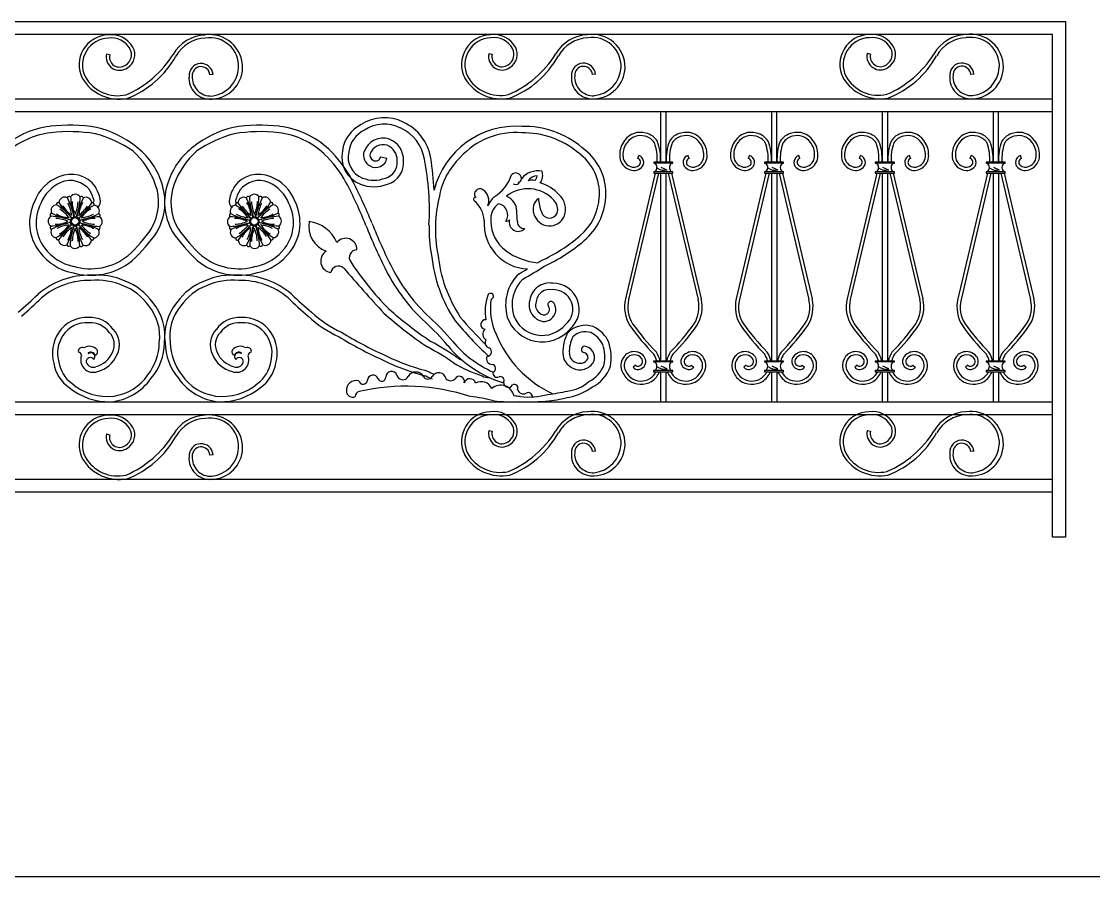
# Model space of a CAD drawing. Extents: x 12262 to 40734, y 30451 to 49613.
# Drawn here: x 20230 to 21790, y 41008 to 42252 of the extents above; entities that cross this region are included whole.
import ezdxf

# ---------------------------------------------------------------- set-up
doc = ezdxf.new("R2010")
doc.units = 0
doc.header["$LTSCALE"] = 0.85
doc.header["$MEASUREMENT"] = 0
doc.layers.get('0').update_dxf_attribs({"linetype": 'CONTINUOUS'})
doc.layers.add('www.cad-blocks.net', color=7, linetype='CONTINUOUS')

# ---------------------------------------------------------------- blocks, each defined once
blk = doc.blocks.new('A$C4F1E14F3')
for p, q in [((0, 750), (1315.8, 750)), ((1315.8, 750), (2624.8, 750)), ((2624.8, 750), (2624.8, 0)), ((1315.8, 731.2), (18.8, 731.2)), ((2606.1, 731.2), (1315.8, 731.2)), ((2606.1, 0), (2606.1, 731.2)), ((1229.5, 703.1), (1234, 702)), ((1786, 703.5), (1790.5, 702.4)), ((2336.5, 703.7), (2341, 702.6)), ((1384.5, 672.8), (1379.8, 672.4)), ((1941, 673.2), (1936.4, 672.8)), ((2491.5, 673.4), (2486.8, 673)), ((20.5, 637.5), (2606.1, 637.5)), ((20.5, 618.8), (2606.1, 618.8)), ((2035.6, 618.8), (2035.6, 545.2)), ((2043.8, 545.2), (2043.8, 618.8)), ((2196.9, 618.8), (2196.9, 545.2)), ((2205, 545.2), (2205, 618.8)), ((2358.1, 618.8), (2358.1, 545.2)), ((2366.3, 545.2), (2366.3, 618.8)), ((2519.4, 618.8), (2519.4, 545.2)), ((2527.5, 545.2), (2527.5, 618.8)), ((1628.1, 552.9), (1637.4, 551.3)), ((2002.4, 550.6), (2003.9, 555.1)), ((2077, 550.6), (2075.5, 555.1)), ((2163.7, 550.6), (2165.1, 555.1)), ((2238.3, 550.6), (2236.8, 555.1)), ((2324.9, 550.6), (2326.4, 555.1)), ((2399.5, 550.6), (2398, 555.1)), ((2486.2, 550.6), (2487.6, 555.1)), ((2560.8, 550.6), (2559.3, 555.1)), ((2034.9, 545.2), (2025.6, 545.2)), ((2025.6, 545.2), (2025.6, 543.8)), ((2025.6, 543.8), (2027.4, 543.8)), ((2027.4, 531.2), (2025.6, 531.2)), ((2025.6, 531.2), (2025.6, 529.5)), ((2051.6, 543.8), (2027.4, 543.8)), ((2051.6, 531.2), (2027.4, 531.2)), ((2053.4, 545.2), (2034.9, 545.2)), ((2045.2, 533.9), (2036.7, 537.7)), ((2051.6, 543.8), (2053.4, 543.8)), ((2053.4, 531.2), (2051.6, 531.2)), ((2053.4, 543.8), (2053.4, 545.2)), ((2053.4, 529.5), (2053.4, 531.2)), ((2196.2, 545.2), (2186.8, 545.2)), ((2186.8, 545.2), (2186.8, 543.8)), ((2186.8, 543.8), (2188.7, 543.8)), ((2188.7, 531.2), (2186.8, 531.2)), ((2186.8, 531.2), (2186.8, 529.5)), ((2212.8, 543.8), (2188.7, 543.8)), ((2212.8, 531.2), (2188.7, 531.2)), ((2214.6, 545.2), (2196.2, 545.2)), ((2206.5, 533.9), (2197.9, 537.7)), ((2212.8, 543.8), (2214.6, 543.8)), ((2214.6, 531.2), (2212.8, 531.2)), ((2214.6, 543.8), (2214.6, 545.2)), ((2214.6, 529.5), (2214.6, 531.2)), ((2357.4, 545.2), (2348.1, 545.2)), ((2348.1, 545.2), (2348.1, 543.8)), ((2348.1, 543.8), (2349.9, 543.8)), ((2349.9, 531.2), (2348.1, 531.2)), ((2348.1, 531.2), (2348.1, 529.5)), ((2374.1, 543.8), (2349.9, 543.8)), ((2374.1, 531.2), (2349.9, 531.2)), ((2375.9, 545.2), (2357.4, 545.2)), ((2367.7, 533.9), (2359.2, 537.7)), ((2374.1, 543.8), (2375.9, 543.8)), ((2375.9, 531.2), (2374.1, 531.2)), ((2375.9, 543.8), (2375.9, 545.2)), ((2375.9, 529.5), (2375.9, 531.2)), ((2518.7, 545.2), (2509.3, 545.2)), ((2509.3, 545.2), (2509.3, 543.8)), ((2509.3, 543.8), (2511.2, 543.8)), ((2511.2, 531.2), (2509.3, 531.2)), ((2509.3, 531.2), (2509.3, 529.5)), ((2535.3, 543.8), (2511.2, 543.8)), ((2535.3, 531.2), (2511.2, 531.2)), ((2537.1, 545.2), (2518.7, 545.2)), ((2529, 533.9), (2520.4, 537.7)), ((2535.3, 543.8), (2537.1, 543.8)), ((2537.1, 531.2), (2535.3, 531.2)), ((2537.1, 543.8), (2537.1, 545.2)), ((2537.1, 529.5), (2537.1, 531.2)), ((2027.7, 529.2), (1984.6, 346.5)), ((2032.6, 529.4), (1989.1, 345.4)), ((2025.6, 529.5), (2028.9, 529.5)), ((2028.9, 529.5), (2053.4, 529.5)), ((2035.6, 529.2), (2035.6, 256.1)), ((2043.8, 256.1), (2043.8, 529.5)), ((2046.9, 529.4), (2090.3, 345.4)), ((2051.7, 529.2), (2094.9, 346.5)), ((2188.9, 529.2), (2145.8, 346.5)), ((2193.8, 529.4), (2150.4, 345.4)), ((2186.8, 529.5), (2190.1, 529.5)), ((2190.1, 529.5), (2214.6, 529.5)), ((2196.9, 529.2), (2196.9, 256.1)), ((2205.1, 256.1), (2205.1, 529.5)), ((2208.1, 529.4), (2251.5, 345.4)), ((2213, 529.2), (2256.1, 346.5)), ((2350.2, 529.2), (2307.1, 346.5)), ((2355.1, 529.4), (2311.6, 345.4)), ((2348.1, 529.5), (2351.4, 529.5)), ((2351.4, 529.5), (2375.9, 529.5)), ((2358.1, 529.2), (2358.1, 256.1)), ((2366.3, 256.1), (2366.3, 529.5)), ((2369.4, 529.4), (2412.8, 345.4)), ((2374.2, 529.2), (2417.4, 346.5)), ((2511.4, 529.2), (2468.3, 346.5)), ((2516.3, 529.4), (2472.9, 345.4)), ((2509.3, 529.5), (2512.6, 529.5)), ((2512.6, 529.5), (2537.1, 529.5)), ((2519.4, 529.2), (2519.4, 256.1)), ((2527.6, 256.1), (2527.6, 529.5)), ((2530.6, 529.4), (2574, 345.4)), ((2535.5, 529.2), (2578.6, 346.5)), ((1999.2, 250), (1995.6, 247)), ((2034.8, 256.1), (2025.5, 256.1)), ((2025.5, 256.1), (2025.5, 254.8)), ((2025.5, 254.8), (2027.3, 254.8)), ((2051.5, 254.8), (2027.3, 254.8)), ((2053.3, 256.1), (2034.8, 256.1)), ((2051.5, 254.8), (2053.3, 254.8)), ((2053.3, 254.8), (2053.3, 256.1)), ((2080.3, 250), (2083.8, 247)), ((2160.4, 250), (2156.8, 247)), ((2196.1, 256.1), (2186.7, 256.1)), ((2186.7, 256.1), (2186.7, 254.8)), ((2186.7, 254.8), (2188.6, 254.8)), ((2212.7, 254.8), (2188.6, 254.8)), ((2214.6, 256.1), (2196.1, 256.1)), ((2212.7, 254.8), (2214.6, 254.8)), ((2214.6, 254.8), (2214.6, 256.1)), ((2241.5, 250), (2245.1, 247)), ((2321.7, 250), (2318.1, 247)), ((2357.3, 256.1), (2348, 256.1)), ((2348, 256.1), (2348, 254.8)), ((2348, 254.8), (2349.8, 254.8)), ((2374, 254.8), (2349.8, 254.8)), ((2375.8, 256.1), (2357.3, 256.1)), ((2374, 254.8), (2375.8, 254.8)), ((2375.8, 254.8), (2375.8, 256.1)), ((2402.8, 250), (2406.3, 247)), ((2482.9, 250), (2479.3, 247)), ((2518.6, 256.1), (2509.2, 256.1)), ((2509.2, 256.1), (2509.2, 254.8)), ((2509.2, 254.8), (2511.1, 254.8)), ((2535.2, 254.8), (2511.1, 254.8)), ((2537.1, 256.1), (2518.6, 256.1)), ((2535.2, 254.8), (2537.1, 254.8)), ((2537.1, 254.8), (2537.1, 256.1)), ((2564, 250), (2567.6, 247)), ((2027.3, 242.2), (2025.5, 242.2)), ((2025.5, 242.2), (2025.5, 240.5)), ((2025.5, 240.5), (2028.8, 240.5)), ((2051.5, 242.2), (2027.3, 242.2)), ((2028.8, 240.5), (2053.3, 240.5)), ((2035.6, 240.5), (2035.6, 196.9)), ((2045.1, 244.9), (2036.6, 248.6)), ((2043.8, 196.9), (2043.8, 240.5)), ((2053.3, 242.2), (2051.5, 242.2)), ((2053.3, 240.5), (2053.3, 242.2)), ((2188.6, 242.2), (2186.7, 242.2)), ((2186.7, 242.2), (2186.7, 240.5)), ((2186.7, 240.5), (2190, 240.5)), ((2212.7, 242.2), (2188.6, 242.2)), ((2190, 240.5), (2214.6, 240.5)), ((2196.9, 240.5), (2196.9, 196.9)), ((2206.4, 244.9), (2197.8, 248.6)), ((2205.1, 196.9), (2205.1, 240.5)), ((2214.6, 242.2), (2212.7, 242.2)), ((2214.6, 240.5), (2214.6, 242.2)), ((2349.8, 242.2), (2348, 242.2)), ((2348, 242.2), (2348, 240.5)), ((2348, 240.5), (2351.3, 240.5)), ((2374, 242.2), (2349.8, 242.2)), ((2351.3, 240.5), (2375.8, 240.5)), ((2358.1, 240.5), (2358.1, 196.9)), ((2367.6, 244.9), (2359.1, 248.6)), ((2366.3, 196.9), (2366.3, 240.5)), ((2375.8, 242.2), (2374, 242.2)), ((2375.8, 240.5), (2375.8, 242.2)), ((2511.1, 242.2), (2509.2, 242.2)), ((2509.2, 242.2), (2509.2, 240.5)), ((2509.2, 240.5), (2512.5, 240.5)), ((2535.2, 242.2), (2511.1, 242.2)), ((2512.5, 240.5), (2537.1, 240.5)), ((2519.4, 240.5), (2519.4, 196.9)), ((2528.9, 244.9), (2520.3, 248.6)), ((2527.6, 196.9), (2527.6, 240.5)), ((2537.1, 242.2), (2535.2, 242.2)), ((2537.1, 240.5), (2537.1, 242.2)), ((20.5, 196.9), (2606.1, 196.9)), ((2035.1, 196.9), (2043.3, 196.9)), ((20.5, 178.1), (2606.1, 178.1)), ((1229.5, 150), (1234, 148.9)), ((1786, 155.2), (1790.5, 154.1)), ((2336.5, 155.2), (2341, 154.1)), ((1941, 124.8), (1936.4, 124.5)), ((2491.5, 124.8), (2486.8, 124.5)), ((1384.5, 119.6), (1379.8, 119.3)), ((20.5, 84.4), (2606.1, 84.4)), ((20.5, 65.6), (2606.1, 65.6)), ((2624.8, 0), (2606.1, 0))]:
    blk.add_line(p, q)
for centre, radius in [((1183.8, 459.2), 6.67), ((1183.8, 459.2), 5.41), ((1444.6, 459.2), 6.67), ((1444.6, 459.2), 5.41)]:
    blk.add_circle(centre, radius)
for centre, radius, start, end in [((1232.8, 687), 43.3, 91.5224, 206.6869), ((1233.6, 686.6), 39.2, 91.9678, 205.4501), ((1236.5, 694.6), 36, 29.7728, 97.6946), ((1236.7, 695.3), 30.8, 29.0137, 98.2863), ((1375, 674.3), 56, 92.2498, 150.3633), ((1375.6, 673.8), 52, 92.4589, 150.3237), ((1379.6, 682.9), 47.9, 359.3385, 98.1814), ((1379.9, 684.5), 41.8, 357.4465, 98.9717), ((1789.3, 687.4), 43.3, 91.5224, 206.6869), ((1790.1, 687), 39.2, 91.9678, 205.4501), ((1793, 695), 36, 29.7728, 97.6946), ((1793.2, 695.7), 30.8, 29.0137, 98.2863), ((1931.5, 674.7), 56, 92.2498, 150.3633), ((1932.1, 674.2), 52, 92.4589, 150.3237), ((1936.1, 683.3), 47.9, 359.3385, 98.1814), ((1936.4, 684.9), 41.8, 357.4465, 98.9717), ((2339.8, 687.6), 43.3, 91.5224, 206.6869), ((2340.5, 687.2), 39.2, 91.9678, 205.4501), ((2343.5, 695.2), 36, 29.7728, 97.6946), ((2343.6, 695.9), 30.8, 29.0137, 98.2863), ((2482, 674.9), 56, 92.2498, 150.3633), ((2482.6, 674.4), 52, 92.4589, 150.3237), ((2486.6, 683.5), 47.9, 359.3385, 98.1814), ((2486.9, 685.1), 41.8, 357.4465, 98.9717), ((1248.4, 698.4), 19.5, 166.026, 306.1289), ((1248.2, 701.6), 17.6, 300.7575, 29.2731), ((1248.2, 701.7), 22.4, 301.7704, 28.9529), ((1804.9, 698.8), 19.5, 166.026, 306.1289), ((1804.9, 698.8), 14.8, 166.026, 306.42), ((1804.7, 702), 17.6, 300.7575, 29.2731), ((1754.7, 782.8), 151.3, 293.2374, 327.8912), ((1804.7, 702.1), 22.4, 301.7704, 28.9529), ((2355.4, 699), 19.5, 166.026, 306.1289), ((2355.4, 699), 14.8, 166.026, 306.42), ((2355.2, 702.2), 17.6, 300.7575, 29.2731), ((2305.2, 783), 151.3, 293.2374, 327.8912), ((2355.1, 702.3), 22.4, 301.7704, 28.9529), ((1248.4, 698.4), 14.8, 166.026, 306.42), ((1198.2, 782.4), 151.3, 293.2374, 327.8912), ((1209.7, 767), 138.3, 291.1599, 330.7892), ((1367, 671.4), 17.5, 4.2991, 183.502), ((1766.2, 767.4), 138.3, 291.1599, 330.7892), ((1923.5, 671.8), 17.5, 4.2991, 183.502), ((2316.6, 767.6), 138.3, 291.1599, 330.7892), ((2474, 672), 17.5, 4.2991, 183.502), ((1367, 671.4), 12.9, 4.2991, 183.9304), ((1378, 685), 43.7, 275.9022, 356.825), ((1380.8, 683.7), 46.7, 272.3193, 358.2427), ((1937.7, 669), 27.1, 175.8301, 272.7154), ((1923.5, 671.8), 12.9, 4.2991, 183.9304), ((1934.5, 685.5), 43.7, 275.9022, 356.825), ((1937.3, 684.1), 46.7, 272.3193, 358.2427), ((2486.7, 667.9), 30.3, 174.1559, 275.7508), ((2474, 672), 12.9, 4.2991, 183.9304), ((2488.2, 669.2), 27.1, 175.8301, 272.7154), ((2484.9, 685.7), 43.7, 275.9022, 356.825), ((2487.8, 684.3), 46.7, 272.3193, 358.2427), ((1247.8, 699.4), 62.5, 210.703, 280.8368), ((1245.8, 696.6), 54.6, 209.4377, 282.8679), ((1379.7, 667.3), 30.3, 174.1559, 275.7508), ((1381.2, 668.6), 27.1, 175.8301, 272.7154), ((1804.3, 699.8), 62.5, 210.703, 280.8368), ((1802.3, 697), 54.6, 209.4377, 282.8679), ((1936.2, 667.7), 30.3, 174.1559, 275.7508), ((2354.8, 700), 62.5, 210.703, 280.8368), ((2352.7, 697.2), 54.6, 209.4377, 282.8679), ((1633.6, 549.2), 60.9, 62.9818, 123.6224), ((1162.2, 472), 126.3, 96.7973, 133.2082), ((1175.5, 360.6), 238.5, 80.5086, 96.7973), ((1179.9, 451.1), 148.9, 51.775, 76.4222), ((1448.6, 451.1), 148.9, 103.5778, 128.225), ((1453, 360.6), 238.5, 83.2027, 99.4914), ((1466.3, 472), 126.3, 46.7918, 83.2027), ((1622.2, 555.2), 50, 116.5379, 172.3043), ((1633.6, 549.2), 51.5, 62.7639, 124.2745), ((1632.1, 539.7), 60.8, 9.4958, 65.5781), ((1632.1, 539.7), 70.1, 9.4483, 65.3911), ((1825.5, 474.4), 123.2, 86.0787, 165.7754), ((1835.9, 463.5), 133.9, 50.4613, 90.8514), ((1162.2, 472), 116.9, 96.7973, 133.2082), ((1175.5, 360.6), 229.1, 80.5086, 96.7973), ((1161.2, 400.8), 192.9, 56.4795, 74.3344), ((1467.3, 400.8), 192.9, 105.6656, 123.5205), ((1453, 360.6), 229.1, 83.2027, 99.4914), ((1466.3, 472), 116.9, 46.7918, 83.2027), ((1622.2, 555.2), 40.6, 115.7268, 172.8854), ((1631.9, 550.7), 29.5, 72.1231, 160.4697), ((1628.8, 548.2), 32.9, 359.1469, 68.395), ((1824.4, 481.8), 106.6, 85.0407, 138.7654), ((1835.9, 463.5), 124.5, 50.291, 91.0618), ((2006.1, 560.7), 28, 73.4423, 144.4332), ((2006.1, 560.7), 23.3, 72.8495, 144.819), ((2009.4, 562.8), 20.4, 31.9492, 79.9702), ((2009.4, 562.8), 25.1, 30.8638, 79.3014), ((2070, 562.8), 25.1, 100.6986, 149.1362), ((2070, 562.8), 20.4, 100.0298, 148.0508), ((2073.4, 560.7), 28, 35.5668, 106.5577), ((2073.4, 560.7), 23.3, 35.181, 107.1505), ((2167.3, 560.7), 28, 73.4423, 144.4332), ((2167.3, 560.7), 23.3, 72.8495, 144.819), ((2170.6, 562.8), 20.4, 31.9492, 79.9702), ((2170.6, 562.8), 25.1, 30.8638, 79.3014), ((2231.3, 562.8), 25.1, 100.6986, 149.1362), ((2231.3, 562.8), 20.4, 100.0298, 148.0508), ((2234.6, 560.7), 28, 35.5668, 106.5577), ((2234.6, 560.7), 23.3, 35.181, 107.1505), ((2328.6, 560.7), 28, 73.4423, 144.4332), ((2328.6, 560.7), 23.3, 72.8495, 144.819), ((2331.9, 562.8), 20.4, 31.9492, 79.9702), ((2331.9, 562.8), 25.1, 30.8638, 79.3014), ((2392.5, 562.8), 25.1, 100.6986, 149.1362), ((2392.5, 562.8), 20.4, 100.0298, 148.0508), ((2395.9, 560.7), 28, 35.5668, 106.5577), ((2395.9, 560.7), 23.3, 35.181, 107.1505), ((2489.8, 560.7), 28, 73.4423, 144.4332), ((2489.8, 560.7), 23.3, 72.8495, 144.819), ((2493.1, 562.8), 20.4, 31.9492, 79.9702), ((2493.1, 562.8), 25.1, 30.8638, 79.3014), ((2553.8, 562.8), 25.1, 100.6986, 149.1362), ((2553.8, 562.8), 20.4, 100.0298, 148.0508), ((2557.1, 560.7), 28, 35.5668, 106.5577), ((2557.1, 560.7), 23.3, 35.181, 107.1505), ((1187.5, 472), 120.3, 20.1833, 48.2044), ((1209.3, 483.4), 105.3, 18.1727, 53.5081), ((1419.1, 483.4), 105.3, 126.4919, 161.8273), ((1440.9, 472), 120.3, 131.7956, 159.8167), ((1437.6, 441.4), 168.2, 27.9772, 46.7918), ((1613.6, 552.7), 41.9, 167.3323, 249.2429), ((1631.9, 550.7), 20.1, 72.9832, 159.6647), ((1628.8, 548.2), 23.5, 357.8608, 67.6432), ((1874, 499.5), 82.1, 356.2895, 54.9287), ((2009.2, 556.5), 33, 141.6774, 181.6751), ((2009.2, 556.5), 28.3, 141.5395, 182.0653), ((1965.1, 550.4), 65.8, 355.4761, 20.7299), ((1965.1, 550.4), 70.5, 355.7773, 21.0908), ((2114.3, 550.4), 70.5, 158.9092, 184.2227), ((2114.3, 550.4), 65.8, 159.2701, 184.5239), ((2070.2, 556.5), 28.3, 357.9347, 38.4605), ((2070.2, 556.5), 33, 358.3249, 38.3226), ((2170.4, 556.5), 33, 141.6774, 181.6751), ((2170.4, 556.5), 28.3, 141.5395, 182.0653), ((2126.4, 550.4), 65.8, 355.4761, 20.7299), ((2126.4, 550.4), 70.5, 355.7773, 21.0908), ((2275.5, 550.4), 70.5, 158.9092, 184.2227), ((2275.5, 550.4), 65.8, 159.2701, 184.5239), ((2231.5, 556.5), 28.3, 357.9347, 38.4605), ((2231.5, 556.5), 33, 358.3249, 38.3226), ((2331.7, 556.5), 33, 141.6774, 181.6751), ((2331.7, 556.5), 28.3, 141.5395, 182.0653), ((2287.6, 550.4), 65.8, 355.4761, 20.7299), ((2287.6, 550.4), 70.5, 355.7773, 21.0908), ((2436.8, 550.4), 70.5, 158.9092, 184.2227), ((2436.8, 550.4), 65.8, 159.2701, 184.5239), ((2392.7, 556.5), 28.3, 357.9347, 38.4605), ((2392.7, 556.5), 33, 358.3249, 38.3226), ((2492.9, 556.5), 33, 141.6774, 181.6751), ((2492.9, 556.5), 28.3, 141.5395, 182.0653), ((2448.9, 550.4), 65.8, 355.4761, 20.7299), ((2448.9, 550.4), 70.5, 355.7773, 21.0908), ((2598, 550.4), 70.5, 158.9092, 184.2227), ((2598, 550.4), 65.8, 159.2701, 184.5239), ((2554, 556.5), 28.3, 357.9347, 38.4605), ((2554, 556.5), 33, 358.3249, 38.3226), ((1437.6, 441.4), 158.8, 27.9772, 46.7918), ((1613.6, 552.7), 32.6, 166.624, 249.425), ((1621, 555.6), 17.7, 163.624, 243.0039), ((1621, 555.6), 8.29, 165.2428, 244.7833), ((1621.2, 554), 16.4, 239.9317, 350.3843), ((1621.2, 554), 7.01, 237.9219, 350.3843), ((1629.4, 544.5), 23.1, 284.8446, 6.8923), ((1629.4, 544.5), 32.4, 285.9443, 5.5841), ((1324.6, 475.7), 374.7, 356.6478, 11.3884), ((1230.9, 478.3), 476, 3.183, 8.8133), ((1812.5, 478.7), 100.2, 132.9648, 170.3272), ((1874, 499.5), 72.7, 356.2478, 55.2133), ((1997.1, 554.4), 20.9, 176.7452, 247.6173), ((1997.1, 554.4), 16.2, 176.004, 248.2708), ((2000.6, 545.1), 5.8, 313.3026, 71.4596), ((2000.6, 545.1), 10.5, 313.1234, 71.4596), ((2078.9, 545.1), 10.5, 108.5404, 226.8766), ((2078.9, 545.1), 5.8, 108.5404, 226.6974), ((2082.4, 554.4), 16.2, 291.7292, 3.996), ((2082.4, 554.4), 20.9, 292.3827, 3.2548), ((2158.3, 554.4), 20.9, 176.7452, 247.6173), ((2158.3, 554.4), 16.2, 176.004, 248.2708), ((2161.8, 545.1), 5.8, 313.3026, 71.4596), ((2161.8, 545.1), 10.5, 313.1234, 71.4596), ((2240.1, 545.1), 10.5, 108.5404, 226.8766), ((2240.1, 545.1), 5.8, 108.5404, 226.6974), ((2243.6, 554.4), 16.2, 291.7292, 3.996), ((2243.6, 554.4), 20.9, 292.3827, 3.2548), ((2319.6, 554.4), 20.9, 176.7452, 247.6173), ((2319.6, 554.4), 16.2, 176.004, 248.2708), ((2323.1, 545.1), 5.8, 313.3026, 71.4596), ((2323.1, 545.1), 10.5, 313.1234, 71.4596), ((2401.4, 545.1), 10.5, 108.5404, 226.8766), ((2401.4, 545.1), 5.8, 108.5404, 226.6974), ((2404.9, 554.4), 16.2, 291.7292, 3.996), ((2404.9, 554.4), 20.9, 292.3827, 3.2548), ((2480.8, 554.4), 20.9, 176.7452, 247.6173), ((2480.8, 554.4), 16.2, 176.004, 248.2708), ((2484.3, 545.1), 5.8, 313.3026, 71.4596), ((2484.3, 545.1), 10.5, 313.1234, 71.4596), ((2562.6, 545.1), 10.5, 108.5404, 226.8766), ((2562.6, 545.1), 5.8, 108.5404, 226.6974), ((2566.1, 554.4), 16.2, 291.7292, 3.996), ((2566.1, 554.4), 20.9, 292.3827, 3.2548), ((1857.6, 500.6), 32.1, 80.3955, 139.8797), ((1846.1, 526.2), 18, 322.5577, 19.9275), ((1996.7, 549.5), 16.3, 242.3934, 312.6498), ((1996.7, 549.5), 11.6, 241.1563, 312.5484), ((2022.3, 537.5), 8.09, 308.8868, 51.1132), ((2041.2, 551.1), 17.6, 232.2344, 283.2131), ((2056.7, 537.5), 8.13, 129.1676, 230.8324), ((2082.8, 549.5), 16.3, 227.3502, 297.6066), ((2082.8, 549.5), 11.6, 227.4516, 298.8437), ((2157.9, 549.5), 16.3, 242.3934, 312.6498), ((2157.9, 549.5), 11.6, 241.1563, 312.5484), ((2183.6, 537.5), 8.09, 308.8868, 51.1132), ((2202.4, 551.1), 17.6, 232.2344, 283.2131), ((2217.9, 537.5), 8.13, 129.1676, 230.8324), ((2244, 549.5), 16.3, 227.3502, 297.6066), ((2244, 549.5), 11.6, 227.4516, 298.8437), ((2319.2, 549.5), 16.3, 242.3934, 312.6498), ((2319.2, 549.5), 11.6, 241.1563, 312.5484), ((2344.8, 537.5), 8.09, 308.8868, 51.1132), ((2363.7, 551.1), 17.6, 232.2344, 283.2131), ((2379.2, 537.5), 8.13, 129.1676, 230.8324), ((2405.3, 549.5), 16.3, 227.3502, 297.6066), ((2405.3, 549.5), 11.6, 227.4516, 298.8437), ((2480.4, 549.5), 16.3, 242.3934, 312.6498), ((2480.4, 549.5), 11.6, 241.1563, 312.5484), ((2506.1, 537.5), 8.09, 308.8868, 51.1132), ((2524.9, 551.1), 17.6, 232.2344, 283.2131), ((2540.4, 537.5), 8.13, 129.1676, 230.8324), ((2566.5, 549.5), 16.3, 227.3502, 297.6066), ((2566.5, 549.5), 11.6, 227.4516, 298.8437), ((1181, 467.8), 59.8, 110.6051, 159.679), ((1186, 464.9), 56, 114.4533, 158.924), ((1178, 484.8), 42.9, 34.678, 114.7777), ((1176.5, 482.5), 36.1, 37.3796, 112.3982), ((1229, 487), 85.5, 329.9098, 19.9871), ((1399.4, 487), 85.5, 160.0129, 210.0902), ((1450.5, 484.8), 42.9, 65.2223, 145.322), ((1451.9, 482.5), 36.1, 67.6018, 142.6204), ((1442.5, 464.9), 56, 21.076, 65.5467), ((1447.4, 467.8), 59.8, 20.321, 69.3949), ((1022.1, 220.8), 629.3, 21.692, 27.9772), ((1022.1, 220.8), 638.6, 21.692, 27.9772), ((1618.7, 562.9), 43.9, 247.8205, 292.1795), ((1766.6, 542.2), 54.2, 299.5523, 343.6286), ((1824.8, 521.3), 8.28, 0, 137.9053), ((1828, 521.1), 5.05, 272.841, 2.744), ((1844.6, 526.4), 19.3, 212.4235, 218.2058), ((1858, 506.9), 18.8, 95.9637, 142.9909), ((1849.7, 488.6), 30.4, 84.8057, 102.9035), ((1846.9, 526.1), 9.12, 307.6526, 357.0285), ((1842.8, 456.1), 61.7, 42.625, 73.5038), ((1161.2, 477.7), 51.4, 13.3325, 31.1914), ((1161.2, 477.7), 60.8, 13.3325, 31.1914), ((1229, 487), 76.2, 330.147, 20.357), ((1399.4, 487), 76.2, 159.643, 209.853), ((1467.3, 477.7), 60.8, 148.8086, 166.6675), ((1467.3, 477.7), 51.4, 148.8086, 166.6675), ((1618.7, 562.9), 53.3, 247.9594, 291.5579), ((1770.2, 498.8), 5.55, 125.0992, 239.0004), ((1772.9, 499.4), 7.11, 54.9268, 146.1678), ((1766.7, 489), 19.2, 337.6696, 57.6722), ((1842.8, 456.1), 50.5, 42.2391, 128.2397), ((1824.8, 521.3), 8.28, 244.2802, 303.8898), ((1187.1, 457.2), 69.6, 153.2306, 218.085), ((1187.1, 457.2), 60.2, 152.4762, 217.3431), ((1159.5, 483.9), 2.84, 75.5699, 193.4122), ((1168.5, 486.2), 8.34, 62.3421, 176.6401), ((1235.8, 532.7), 88.5, 211.3294, 230.545), ((1175.1, 492.7), 2.84, 45.5699, 163.4122), ((1086.6, 448.4), 97, 10.2283, 27.7599), ((1126.5, 462), 52.5, 6.348, 26.8128), ((1184.1, 490.2), 8.34, 32.3421, 146.6401), ((1265.6, 496.8), 88.5, 181.3294, 200.545), ((1215.2, 487), 35.7, 178.1665, 208.0165), ((1135.6, 490.3), 52.5, 336.348, 356.8128), ((1094.2, 498.4), 97, 340.2283, 357.7599), ((1273.5, 450.9), 88.5, 151.3294, 170.545), ((1125.9, 538), 97, 310.2283, 327.7599), ((1225, 467.6), 35.7, 148.1665, 178.0165), ((1193.1, 492.6), 2.84, 15.5699, 133.4122), ((1199.5, 485.9), 8.34, 2.3421, 116.6401), ((1208.5, 483.5), 2.84, 345.5699, 103.4122), ((1207.7, 488.7), 3.67, 311.9384, 13.3325), ((1207.7, 488.7), 13, 311.9384, 13.3325), ((1420.8, 488.7), 13, 166.6675, 228.0616), ((1420.8, 488.7), 3.67, 166.6675, 228.0616), ((1419.9, 483.5), 2.84, 76.5878, 194.4301), ((1428.9, 485.9), 8.34, 63.3599, 177.6579), ((1502.6, 538), 97, 212.2401, 229.7717), ((1435.4, 492.6), 2.84, 46.5878, 164.4301), ((1355, 450.9), 88.5, 9.455, 28.6706), ((1403.5, 467.6), 35.7, 1.9835, 31.8335), ((1444.4, 490.2), 8.34, 33.3599, 147.6579), ((1534.2, 498.4), 97, 182.2401, 199.7717), ((1492.8, 490.3), 52.5, 183.1872, 203.652), ((1413.2, 487), 35.7, 331.9835, 1.8335), ((1362.8, 496.8), 88.5, 339.455, 358.6706), ((1541.8, 448.4), 97, 152.2401, 169.7717), ((1392.6, 532.7), 88.5, 309.455, 328.6706), ((1501.9, 462), 52.5, 153.1872, 173.652), ((1453.3, 492.7), 2.84, 16.5878, 134.4301), ((1459.9, 486.2), 8.34, 3.3599, 117.6579), ((1468.9, 483.9), 2.84, 346.5878, 104.4301), ((1441.3, 457.2), 60.2, 322.6569, 27.5238), ((1441.4, 457.2), 69.6, 321.915, 26.7694), ((1904.5, 448.3), 196.5, 166.0696, 190.8476), ((1766.3, 491.3), 2.9, 68.8218, 227.1341), ((1738.9, 457.9), 40.3, 3.9398, 50.9475), ((1830.3, 460.8), 50.4, 137.1661, 155.4601), ((1817, 462.4), 28.5, 128.1773, 185.4017), ((1796.8, 468.6), 16.4, 326.7197, 80.8094), ((1802.7, 473.7), 23.7, 0.8308, 68.0076), ((1869, 477.1), 19, 125.8472, 202.1343), ((1920.3, 496.1), 62.5, 183.2932, 201.8148), ((1867.7, 476.7), 18.2, 342.4696, 46.7902), ((1867.7, 476.7), 29.5, 341.4089, 45.8609), ((1867.5, 498.9), 79.1, 310.1822, 356.9779), ((1867.5, 498.9), 88.5, 310.2019, 356.9394), ((1150.4, 468.5), 2.84, 105.5699, 223.4122), ((1157.1, 474.9), 8.34, 92.3421, 206.6401), ((1192.1, 548.9), 88.5, 241.3294, 260.545), ((1175.4, 500.3), 35.7, 238.1665, 268.0165), ((1105, 401.2), 97, 40.2283, 57.7599), ((1132.8, 433), 52.5, 36.348, 56.8128), ((1197.1, 499), 35.7, 208.1665, 238.0165), ((1157.6, 510.2), 52.5, 306.348, 326.8128), ((1257.3, 407.2), 88.5, 121.3294, 140.545), ((1173, 556.4), 97, 280.2283, 297.7599), ((1186.6, 516.5), 52.5, 276.348, 296.8128), ((1223.6, 445.9), 35.7, 118.1665, 148.0165), ((1210.8, 474.4), 8.34, 332.3421, 86.6401), ((1217.4, 467.9), 2.84, 315.5699, 73.4122), ((1411.1, 467.9), 2.84, 106.5878, 224.4301), ((1417.7, 474.4), 8.34, 93.3599, 207.6579), ((1455.4, 556.4), 97, 242.2401, 259.7717), ((1371.1, 407.2), 88.5, 39.455, 58.6706), ((1441.8, 516.5), 52.5, 243.1872, 263.652), ((1404.8, 445.9), 35.7, 31.9835, 61.8335), ((1470.8, 510.2), 52.5, 213.1872, 233.652), ((1523.4, 401.2), 97, 122.2401, 139.7717), ((1431.3, 499), 35.7, 301.9835, 331.8335), ((1436.3, 548.9), 88.5, 279.455, 298.6706), ((1495.7, 433), 52.5, 123.1872, 143.652), ((1453, 500.3), 35.7, 271.9835, 301.8335), ((1471.4, 474.9), 8.34, 333.3599, 87.6579), ((1478, 468.5), 2.84, 316.5878, 74.4301), ((1054, 418.1), 774.4, 3.012, 4.1452), ((1874, 476), 23.4, 195.1745, 338.1181), ((1874, 476), 12.1, 195.1745, 336.6595), ((1152.8, 459.5), 8.34, 122.3421, 236.6401), ((1150.2, 450.5), 2.84, 135.5699, 253.4122), ((1146.2, 541), 88.5, 271.3294, 290.545), ((1144.6, 369.6), 97, 70.2283, 87.7599), ((1194.6, 362), 97, 100.2283, 117.7599), ((1156, 490.6), 35.7, 268.1665, 298.0165), ((1152.7, 411), 52.5, 66.348, 86.8128), ((1110.3, 511.2), 88.5, 301.3294, 320.545), ((1181, 401.9), 52.5, 96.348, 116.8128), ((1241.8, 380.4), 97, 130.2283, 147.7599), ((1144, 472.5), 35.7, 298.1665, 328.0165), ((1094.1, 467.5), 88.5, 331.3294, 350.545), ((1273.4, 419.9), 97, 160.2283, 177.7599), ((1102, 421.5), 88.5, 1.3294, 20.545), ((1281, 470), 97, 190.2283, 207.7599), ((1131.8, 385.7), 88.5, 31.3294, 50.545), ((1262.6, 517.1), 97, 220.2283, 237.7599), ((1175.5, 369.5), 88.5, 61.3294, 80.545), ((1223.1, 548.8), 97, 250.2283, 267.7599), ((1221.4, 377.4), 88.5, 91.3294, 110.545), ((1234.8, 485.4), 52.5, 216.348, 236.8128), ((1192.2, 418), 35.7, 58.1665, 88.0165), ((1214.9, 507.4), 52.5, 246.348, 266.8128), ((1211.7, 427.7), 35.7, 88.1665, 118.0165), ((1214.8, 458.9), 8.34, 302.3421, 56.6401), ((1413.6, 458.9), 8.34, 123.3599, 237.6579), ((1407, 377.4), 88.5, 69.455, 88.6706), ((1405.4, 548.8), 97, 272.2401, 289.7717), ((1452.9, 369.5), 88.5, 99.455, 118.6706), ((1416.8, 427.7), 35.7, 61.9835, 91.8335), ((1413.5, 507.4), 52.5, 273.1872, 293.652), ((1436.2, 418), 35.7, 91.9835, 121.8335), ((1365.9, 517.1), 97, 302.2401, 319.7717), ((1496.7, 385.7), 88.5, 129.455, 148.6706), ((1393.6, 485.4), 52.5, 303.1872, 323.652), ((1347.4, 470), 97, 332.2401, 349.7717), ((1526.5, 421.5), 88.5, 159.455, 178.6706), ((1355.1, 419.9), 97, 2.2401, 19.7717), ((1534.3, 467.5), 88.5, 189.455, 208.6706), ((1386.7, 380.4), 97, 32.2401, 49.7717), ((1518.1, 511.2), 88.5, 219.455, 238.6706), ((1483.9, 369.6), 97, 92.2401, 109.7717), ((1433.8, 362), 97, 62.2401, 79.7717), ((1482.3, 541), 88.5, 249.455, 268.6706), ((1447.5, 401.9), 52.5, 63.1872, 83.652), ((1484.5, 472.5), 35.7, 211.9835, 241.8335), ((1475.7, 411), 52.5, 93.1872, 113.652), ((1472.5, 490.6), 35.7, 241.9835, 271.8335), ((1478.2, 450.5), 2.84, 286.5878, 44.4301), ((1475.6, 459.5), 8.34, 303.3599, 57.6579), ((1562.6, 452.3), 39, 170.0755, 249.6482), ((1517.5, 407.9), 51.5, 23.5198, 82.4549), ((2345.3, 747.1), 794.8, 201.692, 206.9073), ((2345.3, 747.1), 785.4, 201.692, 206.9073), ((1904.5, 448.3), 205.8, 178.4522, 190.7388), ((1844.5, 455.6), 65.6, 175.5367, 267.7983), ((1841.1, 459.3), 52.4, 179.5673, 234.6695), ((1811.5, 465.5), 5.98, 259.8289, 317.0189), ((1828.4, 457.6), 13, 162.6855, 317.418), ((1837.4, 458.8), 10.1, 180.0133, 272.9988), ((1156.8, 443.9), 8.34, 152.3421, 266.6401), ((1210, 408.2), 52.5, 126.348, 146.8128), ((1142.7, 450.8), 35.7, 328.1665, 358.0165), ((1232, 428.1), 52.5, 156.348, 176.8128), ((1152.4, 431.3), 35.7, 358.1665, 28.0165), ((1241.1, 456.3), 52.5, 186.348, 206.8128), ((1170.5, 419.3), 35.7, 28.1665, 58.0165), ((1210.5, 443.4), 8.34, 272.3421, 26.6401), ((1217.2, 449.9), 2.84, 285.5699, 43.4122), ((1112.3, 572.8), 220.7, 312.1381, 325.8998), ((1112.3, 572.8), 230.1, 312.0678, 325.9847), ((1516.2, 572.8), 230.1, 214.0153, 227.9322), ((1516.2, 572.8), 220.7, 214.1002, 227.8619), ((1411.2, 449.9), 2.84, 136.5878, 254.4301), ((1417.9, 443.4), 8.34, 153.3599, 267.6579), ((1457.9, 419.3), 35.7, 121.9835, 151.8335), ((1387.4, 456.3), 52.5, 333.1872, 353.652), ((1476.1, 431.3), 35.7, 151.9835, 181.8335), ((1396.4, 428.1), 52.5, 3.1872, 23.652), ((1418.5, 408.2), 52.5, 33.1872, 53.652), ((1485.8, 450.8), 35.7, 181.9835, 211.8335), ((1471.6, 443.9), 8.34, 273.3599, 27.6579), ((1757.8, 626.4), 247.4, 294.745, 310.5475), ((1159.1, 434.9), 2.84, 165.5699, 283.4122), ((1168.1, 432.5), 8.34, 182.3421, 296.6401), ((1174.5, 425.8), 2.84, 195.5699, 313.4122), ((1183.5, 428.2), 8.34, 212.3421, 326.6401), ((1192.5, 425.6), 2.84, 225.5699, 343.4122), ((1199.1, 432.2), 8.34, 242.3421, 356.6401), ((1208.1, 434.5), 2.84, 255.5699, 13.4122), ((1420.3, 434.5), 2.84, 166.5878, 284.4301), ((1429.4, 432.2), 8.34, 183.3599, 297.6579), ((1436, 425.6), 2.84, 196.5878, 314.4301), ((1444.9, 428.2), 8.34, 213.3599, 327.6579), ((1453.9, 425.8), 2.84, 226.5878, 344.4301), ((1460.4, 432.5), 8.34, 243.3599, 357.6579), ((1469.4, 434.9), 2.84, 256.5878, 14.4301), ((1577.5, 418.3), 16.3, 358.3627, 141.4706), ((1757.8, 626.4), 256.7, 294.886, 310.5409), ((1195.5, 462.3), 79.3, 217.2149, 258.1135), ((1195.6, 462.7), 70.4, 216.7258, 258.2275), ((1206.3, 476.9), 86.7, 253.2548, 308.6319), ((1422.2, 476.9), 86.7, 231.3681, 286.7452), ((1432.8, 462.7), 70.4, 281.7725, 323.2742), ((1432.9, 462.3), 79.3, 281.8865, 322.7851), ((1558, 401.4), 16.9, 121.7505, 262.6819), ((1593.9, 406.6), 11.2, 90.7328, 214.8983), ((1916.6, 433.1), 215.6, 186.1777, 213.4), ((1916.6, 433.1), 206.2, 186.0739, 213.252), ((1864.1, 487.8), 89, 233.1939, 265.4481), ((1206.3, 476.9), 96.1, 253.6287, 308.8057), ((1422.2, 476.9), 96.1, 231.1943, 286.3713), ((1566.9, 383), 11.2, 47.5018, 171.6673), ((3173.3, 1760.4), 2104.9, 220.5749, 222.9657), ((1938, 629.9), 421.3, 213.037, 224.8895), ((1871.6, 506.7), 254.2, 206.9073, 227.4701), ((1533.3, 918.4), 612, 298.9622, 300.2976), ((1533.3, 918.4), 621.4, 299.078, 302.3578), ((1533.3, 918.4), 612, 301.9403, 302.4155), ((1204.3, 265.9), 114.9, 88.9996, 130.3759), ((1214.5, 275.8), 105.4, 66.4751, 94.4985), ((1413.9, 275.8), 105.4, 85.5015, 113.5249), ((1424.2, 265.9), 114.9, 49.6241, 91.0004), ((1871.6, 506.7), 263.6, 206.9073, 227.4701), ((1873, 337.4), 62.9, 133.57, 196.0269), ((1873, 337.4), 53.5, 134.8002, 195.7521), ((1204.3, 265.9), 107.4, 88.8071, 130.248), ((1214.5, 275.8), 97.9, 66.3823, 94.7091), ((1225, 290.5), 80.3, 34.929, 68.9995), ((1225, 290.5), 87.8, 35.1525, 68.8872), ((1403.5, 290.5), 87.8, 111.1128, 144.8475), ((1403.5, 290.5), 80.3, 111.0005, 145.071), ((1413.9, 275.8), 97.9, 85.2909, 113.6177), ((1424.2, 265.9), 107.4, 49.752, 91.1929), ((1874.2, 340.7), 28.9, 80.5397, 172.3507), ((1874.2, 340.7), 19.5, 78.1651, 175.2782), ((1879.4, 331.4), 28.5, 309.1952, 92.3712), ((1879.4, 331.4), 37.8, 310.6078, 90.6538), ((737.1, 758.6), 564.3, 310.1086, 314.1109), ((737.1, 758.6), 571.8, 310.1295, 314.0859), ((1891.4, 758.6), 571.8, 225.9141, 229.8705), ((1891.4, 758.6), 564.3, 225.8891, 229.8914), ((1850.7, 328.7), 70.3, 161.0782, 190.338), ((1788.3, 350.3), 4.24, 283.9523, 163.6427), ((1871.9, 331.6), 83.9, 170.0168, 205.6884), ((1866.9, 337.1), 22.6, 160.6737, 232.175), ((2034.4, 334.8), 51.2, 166.8047, 212.1319), ((2034.4, 334.8), 46.5, 166.8089, 211.9756), ((2045, 334.8), 46.5, 328.0244, 13.1911), ((2045, 334.8), 51.2, 327.8681, 13.1953), ((2195.6, 334.8), 51.2, 166.8047, 212.1319), ((2195.6, 334.8), 46.5, 166.8089, 211.9756), ((2206.3, 334.8), 46.5, 328.0244, 13.1911), ((2206.3, 334.8), 51.2, 327.8681, 13.1953), ((2356.9, 334.8), 51.2, 166.8047, 212.1319), ((2356.9, 334.8), 46.5, 166.8089, 211.9756), ((2367.5, 334.8), 46.5, 328.0244, 13.1911), ((2367.5, 334.8), 51.2, 327.8681, 13.1953), ((2518.1, 334.8), 51.2, 166.8047, 212.1319), ((2518.1, 334.8), 46.5, 166.8089, 211.9756), ((2528.8, 334.8), 46.5, 328.0244, 13.1911), ((2528.8, 334.8), 51.2, 327.8681, 13.1953), ((1238.5, 292.3), 68.4, 351.9325, 40.175), ((1238.5, 292.3), 75.9, 352.4277, 39.9148), ((1389.9, 292.3), 75.9, 140.0852, 187.5723), ((1389.9, 292.3), 68.4, 139.825, 188.0675), ((2023.7, 764.5), 578.1, 228.3447, 236.1221), ((1865.9, 331.1), 17.4, 222.5263, 33.75), ((1866.9, 337.1), 13.2, 156.6421, 235.8321), ((1865.9, 331.1), 8.05, 217.1998, 33.75), ((1876.4, 338.2), 4.69, 33.365, 214.135), ((1200.5, 270.7), 48.7, 86.4776, 146.9744), ((1206.3, 279.2), 40.1, 34.8646, 94.0461), ((1422.2, 279.2), 40.1, 85.9539, 145.1354), ((1428, 270.7), 48.7, 33.0256, 93.5224), ((1637.2, 443), 166.9, 226.7544, 245.4315), ((1637.2, 443), 159.4, 226.6817, 245.5917), ((2023.7, 764.5), 587.5, 228.3172, 236.1672), ((1452.3, 49.5), 356.8, 39.9023, 47.4701), ((1452.3, 49.5), 366.2, 39.9023, 47.4701), ((2173, 679.9), 569.2, 219.9454, 227.0493), ((2173, 679.9), 559.9, 220.0007, 225.4886), ((1780.9, 309.2), 6.92, 84.674, 260.6118), ((1863.3, 337.6), 53.7, 199.1403, 319.3671), ((1863.3, 337.6), 44.3, 199.467, 320.3173), ((1205.1, 267.4), 54.4, 146.6936, 195.339), ((1200.5, 270.7), 41.2, 85.78, 146.9998), ((1206.3, 279.2), 32.6, 33.7786, 94.9093), ((1216.1, 279.8), 24.7, 333.074, 45.5378), ((1216.1, 279.8), 32.2, 333.5248, 44.1449), ((1412.4, 279.8), 32.2, 135.8551, 206.4752), ((1412.4, 279.8), 24.7, 134.4622, 206.926), ((1422.2, 279.2), 32.6, 85.0907, 146.2214), ((1428, 270.7), 41.2, 33.0002, 94.22), ((1423.4, 267.4), 54.4, 344.661, 33.3064), ((1866.5, 780), 565.3, 238.5244, 245.6557), ((1787.1, 295.3), 10.2, 136.4321, 236.6159), ((1948.8, 269.9), 55.4, 150.8507, 182.4263), ((1926.3, 272.3), 35.7, 71.9838, 136.417), ((1926.3, 272.3), 26.3, 73.0713, 133.9035), ((1918.5, 264.4), 36.5, 25.0824, 64.9545), ((1918.5, 264.4), 45.9, 24.3021, 65.7684), ((2260.3, 498.2), 329.9, 215.2939, 224.728), ((2260.3, 498.2), 325.2, 215.3172, 224.8176), ((1819.1, 498.2), 325.2, 315.1824, 324.6828), ((1819.1, 498.2), 329.9, 315.272, 324.7061), ((2421.6, 498.2), 329.9, 215.2939, 224.728), ((2421.6, 498.2), 325.2, 215.3172, 224.8176), ((1980.4, 498.2), 325.2, 315.1824, 324.6828), ((1980.4, 498.2), 329.9, 315.272, 324.7061), ((2582.8, 498.2), 329.9, 215.2939, 224.728), ((2582.8, 498.2), 325.2, 215.3172, 224.8176), ((2141.6, 498.2), 325.2, 315.1824, 324.6828), ((2141.6, 498.2), 329.9, 315.272, 324.7061), ((2744.1, 498.2), 329.9, 215.2939, 224.728), ((2744.1, 498.2), 325.2, 215.3172, 224.8176), ((2302.9, 498.2), 325.2, 315.1824, 324.6828), ((2302.9, 498.2), 329.9, 315.272, 324.7061), ((1205.1, 267.4), 46.9, 146.6711, 195.9542), ((1227.9, 284.2), 78.3, 321.8643, 358.9404), ((1234.4, 283.1), 79.4, 319.0246, 359.4298), ((1394.1, 283.1), 79.4, 180.5702, 220.9754), ((1400.5, 284.2), 78.3, 181.0596, 218.1357), ((1423.4, 267.4), 46.9, 344.0458, 33.3289), ((1866.5, 780), 572.8, 238.5703, 245.6434), ((1517.7, -56.8), 387.7, 55.1253, 61.7039), ((1858.9, 389.6), 163.9, 219.9023, 245.8995), ((1787.8, 282.6), 7.56, 145.9155, 258.873), ((1947.6, 356.4), 163.2, 202.0085, 245.102), ((1948.8, 269.9), 46, 152.3756, 183.0796), ((1892.3, 261.1), 71.5, 349.8324, 18.0926), ((1193.8, 270.3), 5.51, 61.7879, 194.932), ((1187.6, 263.4), 5.52, 10.0981, 81.5253), ((1204.4, 263.1), 14.5, 39.1933, 123.7453), ((1203.3, 267.5), 0.612, 141.2567, 261.5728), ((1206.4, 261.4), 7.43, 24.3053, 118.9842), ((1207, 259.1), 8.7, 104.4896, 115.578), ((1207, 262.3), 5.63, 315.9536, 113.2732), ((1211.1, 269.4), 5.36, 292.74, 32.1388), ((1205, 282.7), 35.9, 284.268, 336.8719), ((1205, 282.7), 43.4, 284.869, 336.5502), ((1423.4, 282.7), 43.4, 203.4498, 255.131), ((1423.4, 282.7), 35.9, 203.1281, 255.732), ((1417.3, 269.4), 5.36, 147.8612, 247.26), ((1424, 263.1), 14.5, 56.2547, 140.8067), ((1422, 261.4), 7.43, 61.0158, 155.6947), ((1421.4, 262.3), 5.63, 66.7268, 224.0464), ((1421.5, 259.1), 8.7, 64.422, 75.5104), ((1425.2, 267.5), 0.612, 278.4272, 38.7433), ((1434.7, 270.3), 5.51, 345.068, 118.2121), ((1440.8, 263.4), 5.52, 98.4747, 169.9019), ((1517.7, -56.8), 378.3, 55.0628, 61.7724), ((1858.9, 389.6), 173.3, 219.9023, 252.6392), ((1783.1, 269.5), 6.54, 270, 60.5784), ((1916.4, 267.2), 22.9, 179.1082, 246.051), ((1917.5, 267.6), 14.7, 180.4441, 245.1298), ((1925.3, 273), 4.81, 95.2055, 249.6682), ((1922.6, 261.1), 7.46, 344.9774, 82.4368), ((1922.6, 261.1), 16.8, 341.1261, 82.4368), ((1892.3, 261.1), 62.2, 350.563, 17.6135), ((1997.2, 251.2), 18.6, 75.252, 132.8032), ((1997.3, 251.6), 18.2, 37.4021, 75.252), ((1997.7, 248.5), 33.2, 13.309, 31.8675), ((1997.7, 248.5), 37.9, 11.6382, 32.695), ((2081.7, 248.5), 37.9, 147.305, 168.3618), ((2081.7, 248.5), 33.2, 148.1325, 166.691), ((2082.1, 251.6), 18.2, 104.748, 142.5979), ((2082.2, 251.2), 18.6, 47.1968, 104.748), ((2158.5, 251.2), 18.6, 75.252, 132.8032), ((2158.6, 251.6), 18.2, 37.4021, 75.252), ((2159, 248.5), 33.2, 13.309, 31.8675), ((2159, 248.5), 37.9, 11.6382, 32.695), ((2242.9, 248.5), 37.9, 147.305, 168.3618), ((2242.9, 248.5), 33.2, 148.1325, 166.691), ((2243.3, 251.6), 18.2, 104.748, 142.5979), ((2243.4, 251.2), 18.6, 47.1968, 104.748), ((2319.7, 251.2), 18.6, 75.252, 132.8032), ((2319.8, 251.6), 18.2, 37.4021, 75.252), ((2320.2, 248.5), 33.2, 13.309, 31.8675), ((2320.2, 248.5), 37.9, 11.6382, 32.695), ((2404.2, 248.5), 37.9, 147.305, 168.3618), ((2404.2, 248.5), 33.2, 148.1325, 166.691), ((2404.6, 251.6), 18.2, 104.748, 142.5979), ((2404.7, 251.2), 18.6, 47.1968, 104.748), ((2481, 251.2), 18.6, 75.252, 132.8032), ((2481.1, 251.6), 18.2, 37.4021, 75.252), ((2481.5, 248.5), 33.2, 13.309, 31.8675), ((2481.5, 248.5), 37.9, 11.6382, 32.695), ((2565.4, 248.5), 37.9, 147.305, 168.3618), ((2565.4, 248.5), 33.2, 148.1325, 166.691), ((2565.8, 251.6), 18.2, 104.748, 142.5979), ((2565.9, 251.2), 18.6, 47.1968, 104.748), ((1206.1, 261.8), 54.2, 189.3646, 234.8401), ((1207.2, 262.1), 47.8, 189.2098, 233.516), ((1209.9, 257.7), 18.1, 158.4886, 290.1679), ((1206, 255), 6.11, 33.6673, 187.623), ((1209.9, 257.7), 10.6, 199.3837, 291.8788), ((1418.5, 257.7), 18.1, 249.8321, 21.5114), ((1418.5, 257.7), 10.6, 248.1212, 340.6163), ((1422.5, 255), 6.11, 352.377, 146.3327), ((1421.3, 262.1), 47.8, 306.484, 350.7902), ((1422.3, 261.8), 54.2, 305.1599, 350.6354), ((1777.4, 557.1), 333.3, 243.7928, 255.4841), ((1777.4, 557.1), 325.8, 243.7715, 255.627), ((1853.6, 461.1), 239.6, 240.1494, 251.1296), ((1853.6, 461.1), 230.2, 240.2513, 242.6237), ((1790.6, 259.3), 8.3, 153.8437, 269.4459), ((1789.7, 245.3), 5.77, 292.9972, 82.0871), ((1918.3, 266.1), 22.8, 240.5782, 332.7103), ((1917.9, 266.9), 14.2, 242.5722, 327.1768), ((1910.9, 267), 45.7, 296.511, 339.3106), ((1998.8, 249.5), 20.9, 132.8032, 201.5724), ((1998.8, 249.5), 16.2, 132.8032, 201.5724), ((1997.2, 251.2), 13.9, 75.252, 132.8032), ((2002.7, 253), 4.66, 220.2489, 276.1741), ((1997.3, 251.6), 13.5, 37.4021, 75.252), ((2002.5, 255.5), 7.08, 276.1741, 37.4021), ((2002.5, 255.5), 11.8, 276.1741, 37.4021), ((2022.2, 248.5), 8.09, 308.8868, 51.1132), ((2056.6, 248.5), 8.13, 129.1676, 230.8324), ((2077, 255.5), 11.8, 142.5979, 263.8259), ((2077, 255.5), 7.08, 142.5979, 263.8259), ((2082.1, 251.6), 13.5, 104.748, 142.5979), ((2076.7, 253), 4.66, 263.8259, 319.7511), ((2082.2, 251.2), 13.9, 47.1968, 104.748), ((2080.6, 249.5), 16.2, 338.4276, 47.1968), ((2080.6, 249.5), 20.9, 338.4276, 47.1968), ((2160.1, 249.5), 20.9, 132.8032, 201.5724), ((2160.1, 249.5), 16.2, 132.8032, 201.5724), ((2158.5, 251.2), 13.9, 75.252, 132.8032), ((2164, 253), 4.66, 220.2489, 276.1741), ((2158.6, 251.6), 13.5, 37.4021, 75.252), ((2163.7, 255.5), 7.08, 276.1741, 37.4021), ((2163.7, 255.5), 11.8, 276.1741, 37.4021), ((2183.5, 248.5), 8.09, 308.8868, 51.1132), ((2217.9, 248.5), 8.13, 129.1676, 230.8324), ((2238.2, 255.5), 11.8, 142.5979, 263.8259), ((2238.2, 255.5), 7.08, 142.5979, 263.8259), ((2243.3, 251.6), 13.5, 104.748, 142.5979), ((2238, 253), 4.66, 263.8259, 319.7511), ((2243.4, 251.2), 13.9, 47.1968, 104.748), ((2241.9, 249.5), 16.2, 338.4276, 47.1968), ((2241.9, 249.5), 20.9, 338.4276, 47.1968), ((2321.3, 249.5), 20.9, 132.8032, 201.5724), ((2321.3, 249.5), 16.2, 132.8032, 201.5724), ((2319.7, 251.2), 13.9, 75.252, 132.8032), ((2325.2, 253), 4.66, 220.2489, 276.1741), ((2319.8, 251.6), 13.5, 37.4021, 75.252), ((2325, 255.5), 7.08, 276.1741, 37.4021), ((2325, 255.5), 11.8, 276.1741, 37.4021), ((2344.7, 248.5), 8.09, 308.8868, 51.1132), ((2379.1, 248.5), 8.13, 129.1676, 230.8324), ((2399.5, 255.5), 11.8, 142.5979, 263.8259), ((2399.5, 255.5), 7.08, 142.5979, 263.8259), ((2404.6, 251.6), 13.5, 104.748, 142.5979), ((2399.2, 253), 4.66, 263.8259, 319.7511), ((2404.7, 251.2), 13.9, 47.1968, 104.748), ((2403.1, 249.5), 16.2, 338.4276, 47.1968), ((2403.1, 249.5), 20.9, 338.4276, 47.1968), ((2482.6, 249.5), 20.9, 132.8032, 201.5724), ((2482.6, 249.5), 16.2, 132.8032, 201.5724), ((2481, 251.2), 13.9, 75.252, 132.8032), ((2486.5, 253), 4.66, 220.2489, 276.1741), ((2481.1, 251.6), 13.5, 37.4021, 75.252), ((2486.2, 255.5), 7.08, 276.1741, 37.4021), ((2486.2, 255.5), 11.8, 276.1741, 37.4021), ((2506, 248.5), 8.09, 308.8868, 51.1132), ((2540.4, 248.5), 8.13, 129.1676, 230.8324), ((2560.7, 255.5), 11.8, 142.5979, 263.8259), ((2560.7, 255.5), 7.08, 142.5979, 263.8259), ((2565.8, 251.6), 13.5, 104.748, 142.5979), ((2560.5, 253), 4.66, 263.8259, 319.7511), ((2565.9, 251.2), 13.9, 47.1968, 104.748), ((2564.4, 249.5), 16.2, 338.4276, 47.1968), ((2564.4, 249.5), 20.9, 338.4276, 47.1968), ((1229.8, 277), 72.6, 278.4073, 325.4182), ((1398.7, 277), 72.6, 214.5818, 261.5927), ((1617.1, 227.5), 7.94, 20.8845, 174.8122), ((1644.1, 232.5), 8.39, 17.6426, 180.6706), ((1660.6, 237.8), 8.95, 197.6426, 331.3093), ((1679.5, 227.4), 12.7, 28.6907, 151.3093), ((1767.6, 380.3), 163.4, 243.1931, 246.8774), ((1767.6, 380.3), 155.9, 242.898, 246.8774), ((1712.8, 228.3), 10.8, 10.7568, 151.3093), ((1784.6, 248.3), 16.3, 238.5305, 276.9813), ((1797.7, 238.3), 5.93, 163.344, 299.0974), ((1910.9, 267), 55, 296.9283, 340.2827), ((2011.4, 254.5), 34.4, 201.5724, 231.3228), ((2011.4, 254.5), 29.7, 201.5724, 230.9704), ((2002.7, 253), 9.34, 220.2489, 276.1741), ((2006.9, 251.2), 24.6, 302.439, 334.0272), ((2006.9, 251.2), 29.3, 302.2406, 338.4182), ((2041.1, 262), 17.6, 232.2344, 283.2131), ((2072.5, 251.2), 29.3, 201.5818, 237.7594), ((2072.5, 251.2), 24.6, 205.9728, 237.561), ((2076.7, 253), 9.34, 263.8259, 319.7511), ((2068, 254.5), 29.7, 309.0296, 338.4276), ((2068, 254.5), 34.4, 308.6772, 338.4276), ((2172.6, 254.5), 34.4, 201.5724, 231.3228), ((2172.6, 254.5), 29.7, 201.5724, 230.9704), ((2164, 253), 9.34, 220.2489, 276.1741), ((2168.2, 251.2), 24.6, 302.439, 334.0272), ((2168.2, 251.2), 29.3, 302.2406, 338.4182), ((2202.4, 262), 17.6, 232.2344, 283.2131), ((2233.7, 251.2), 29.3, 201.5818, 237.7594), ((2233.7, 251.2), 24.6, 205.9728, 237.561), ((2238, 253), 9.34, 263.8259, 319.7511), ((2229.3, 254.5), 29.7, 309.0296, 338.4276), ((2229.3, 254.5), 34.4, 308.6772, 338.4276), ((2333.9, 254.5), 34.4, 201.5724, 231.3228), ((2333.9, 254.5), 29.7, 201.5724, 230.9704), ((2325.2, 253), 9.34, 220.2489, 276.1741), ((2329.4, 251.2), 24.6, 302.439, 334.0272), ((2329.4, 251.2), 29.3, 302.2406, 338.4182), ((2363.6, 262), 17.6, 232.2344, 283.2131), ((2395, 251.2), 29.3, 201.5818, 237.7594), ((2395, 251.2), 24.6, 205.9728, 237.561), ((2399.2, 253), 9.34, 263.8259, 319.7511), ((2390.5, 254.5), 29.7, 309.0296, 338.4276), ((2390.5, 254.5), 34.4, 308.6772, 338.4276), ((2495.1, 254.5), 34.4, 201.5724, 231.3228), ((2495.1, 254.5), 29.7, 201.5724, 230.9704), ((2486.5, 253), 9.34, 220.2489, 276.1741), ((2490.7, 251.2), 24.6, 302.439, 334.0272), ((2490.7, 251.2), 29.3, 302.2406, 338.4182), ((2524.9, 262), 17.6, 232.2344, 283.2131), ((2556.2, 251.2), 29.3, 201.5818, 237.7594), ((2556.2, 251.2), 24.6, 205.9728, 237.561), ((2560.5, 253), 9.34, 263.8259, 319.7511), ((2551.8, 254.5), 29.7, 309.0296, 338.4276), ((2551.8, 254.5), 34.4, 308.6772, 338.4276), ((1230.1, 282.6), 78.1, 228.9497, 277.6086), ((1229, 275.9), 79.2, 274.543, 325.5436), ((1399.5, 275.9), 79.2, 214.4564, 265.457), ((1398.4, 282.6), 78.1, 262.3914, 311.0503), ((1592.8, 213.3), 14.4, 75.0796, 183.8797), ((1602.8, 228.8), 6.46, 194.709, 354.8122), ((1664.5, -82.9), 302.3, 71.8244, 102.892), ((1629.9, 232.4), 5.74, 200.8845, 0.6706), ((1697, 237), 7.23, 208.6907, 331.3093), ((1730, 236.6), 9.13, 223.6177, 316.3823), ((1742.9, 226.6), 7.28, 343.6326, 148.8956), ((1758, 221.8), 8.57, 15.0652, 161.2419), ((1774.5, 209), 17.1, 24.3719, 118.7804), ((1803.1, 201.2), 19.7, 11.5282, 131.3206), ((1802.3, 227.8), 5.59, 332.6582, 107.851), ((1814.2, 224.6), 6.97, 174.8736, 331.504), ((1823.1, 217), 5.09, 331.5355, 123.4803), ((1894.5, 267.4), 55.3, 276.1482, 311.7648), ((2007.1, 253), 30.7, 235.7656, 300.1544), ((2007.1, 253), 26, 236.1645, 299.9658), ((2072.3, 253), 30.7, 239.8456, 304.2344), ((2072.3, 253), 26, 240.0342, 303.8355), ((2168.4, 253), 30.7, 235.7656, 300.1544), ((2168.4, 253), 26, 236.1645, 299.9658), ((2233.5, 253), 30.7, 239.8456, 304.2344), ((2233.5, 253), 26, 240.0342, 303.8355), ((2329.6, 253), 30.7, 235.7656, 300.1544), ((2329.6, 253), 26, 236.1645, 299.9658), ((2394.8, 253), 30.7, 239.8456, 304.2344), ((2394.8, 253), 26, 240.0342, 303.8355), ((2490.9, 253), 30.7, 235.7656, 300.1544), ((2490.9, 253), 26, 236.1645, 299.9658), ((2556, 253), 30.7, 239.8456, 304.2344), ((2556, 253), 26, 240.0342, 303.8355), ((1233.4, 290), 93.2, 231.151, 271.1629), ((1395.1, 290), 93.2, 268.8371, 308.849), ((1587.3, 212.3), 8.8, 180, 296.7937), ((1599, 204.4), 7.71, 104.2056, 179.4442), ((1737.7, -12.3), 217.7, 75.323, 84.4307), ((1700.6, -1052.5), 1263.6, 84.0613, 84.4683), ((1835.8, 216.7), 8.48, 194.8886, 300.0964), ((1842.7, 321), 117.3, 264.4443, 284.3475), ((1843.1, 204.1), 6.14, 358.5541, 119.5834), ((1832.7, 513), 308.1, 277.2898, 282.6996), ((1838, 473.1), 277.2, 277.3051, 283.6374), ((1884.5, 290.6), 89, 282.2244, 305.2675), ((1819.7, 412), 215.3, 262.844, 272.8478), ((1841.3, 569.6), 372.8, 268.3256, 274.9119), ((1232.8, 133.9), 43.3, 91.5224, 206.6869), ((1233.6, 133.5), 39.2, 91.9678, 205.4501), ((1236.5, 141.5), 36, 29.7728, 97.6946), ((1236.7, 142.1), 30.8, 29.0137, 98.2863), ((1375, 121.2), 56, 92.2498, 150.3633), ((1375.6, 120.6), 52, 92.4589, 150.3237), ((1379.6, 129.7), 47.9, 359.3385, 98.1814), ((1379.9, 131.4), 41.8, 357.4465, 98.9717), ((1789.3, 139.1), 43.3, 91.5224, 206.6869), ((1790.1, 138.7), 39.2, 91.9678, 205.4501), ((1793, 146.7), 36, 29.7728, 97.6946), ((1793.2, 147.3), 30.8, 29.0137, 98.2863), ((1931.5, 126.4), 56, 92.2498, 150.3633), ((1932.1, 125.9), 52, 92.4589, 150.3237), ((1936.1, 134.9), 47.9, 359.3385, 98.1814), ((1936.4, 136.6), 41.8, 357.4465, 98.9717), ((2339.8, 139.1), 43.3, 91.5224, 206.6869), ((2340.5, 138.7), 39.2, 91.9678, 205.4501), ((2343.5, 146.7), 36, 29.7728, 97.6946), ((2343.6, 147.3), 30.8, 29.0137, 98.2863), ((2482, 126.4), 56, 92.2498, 150.3633), ((2482.6, 125.9), 52, 92.4589, 150.3237), ((2486.6, 134.9), 47.9, 359.3385, 98.1814), ((2486.9, 136.6), 41.8, 357.4465, 98.9717), ((1248.2, 148.5), 17.6, 300.7575, 29.2731), ((1248.2, 148.6), 22.4, 301.7704, 28.9529), ((1804.7, 153.7), 17.6, 300.7575, 29.2731), ((1804.7, 153.8), 22.4, 301.7704, 28.9529), ((2355.2, 153.7), 17.6, 300.7575, 29.2731), ((2355.1, 153.8), 22.4, 301.7704, 28.9529), ((1248.4, 145.3), 19.5, 166.026, 306.1289), ((1248.4, 145.3), 14.8, 166.026, 306.42), ((1198.2, 229.3), 151.3, 293.2374, 327.8912), ((1209.7, 213.9), 138.3, 291.1599, 330.7892), ((1804.9, 150.5), 19.5, 166.026, 306.1289), ((1804.9, 150.5), 14.8, 166.026, 306.42), ((1754.7, 234.5), 151.3, 293.2374, 327.8912), ((1766.2, 219.1), 138.3, 291.1599, 330.7892), ((1923.5, 123.5), 17.5, 4.2991, 183.502), ((2355.4, 150.5), 19.5, 166.026, 306.1289), ((2355.4, 150.5), 14.8, 166.026, 306.42), ((2305.2, 234.5), 151.3, 293.2374, 327.8912), ((2316.6, 219.1), 138.3, 291.1599, 330.7892), ((2474, 123.5), 17.5, 4.2991, 183.502), ((1367, 118.3), 17.5, 4.2991, 183.502), ((1367, 118.3), 12.9, 4.2991, 183.9304), ((1378, 131.9), 43.7, 275.9022, 356.825), ((1380.8, 130.6), 46.7, 272.3193, 358.2427), ((1923.5, 123.5), 12.9, 4.2991, 183.9304), ((1934.5, 137.1), 43.7, 275.9022, 356.825), ((1937.3, 135.8), 46.7, 272.3193, 358.2427), ((2474, 123.5), 12.9, 4.2991, 183.9304), ((2484.9, 137.1), 43.7, 275.9022, 356.825), ((2487.8, 135.8), 46.7, 272.3193, 358.2427), ((1247.8, 146.3), 62.5, 210.703, 280.8368), ((1245.8, 143.5), 54.6, 209.4377, 282.8679), ((1379.7, 114.2), 30.3, 174.1559, 275.7508), ((1381.2, 115.5), 27.1, 175.8301, 272.7154), ((1804.3, 151.5), 62.5, 210.703, 280.8368), ((1802.3, 148.7), 54.6, 209.4377, 282.8679), ((1936.2, 119.4), 30.3, 174.1559, 275.7508), ((1937.7, 120.7), 27.1, 175.8301, 272.7154), ((2354.8, 151.5), 62.5, 210.703, 280.8368), ((2352.7, 148.7), 54.6, 209.4377, 282.8679), ((2486.7, 119.4), 30.3, 174.1559, 275.7508), ((2488.2, 120.7), 27.1, 175.8301, 272.7154)]:
    blk.add_arc(centre, radius, start, end)
blk = doc.blocks.new('FORMAT')
at = {"layer": 'www.cad-blocks.net', "color": 155, "true_color": 0x546d8e}
blk.add_line((14872.5, 41008.5), (35345.5, 41008.5), dxfattribs=at)

msp = doc.modelspace()

# ---------------------------------------------------------------- block references
for name, p in [('FORMAT', (0, 0)), ('A$C4F1E14F3', (19124.2, 41502.2))]:
    msp.add_blockref(name, p)

doc.saveas('drawing.dxf')
